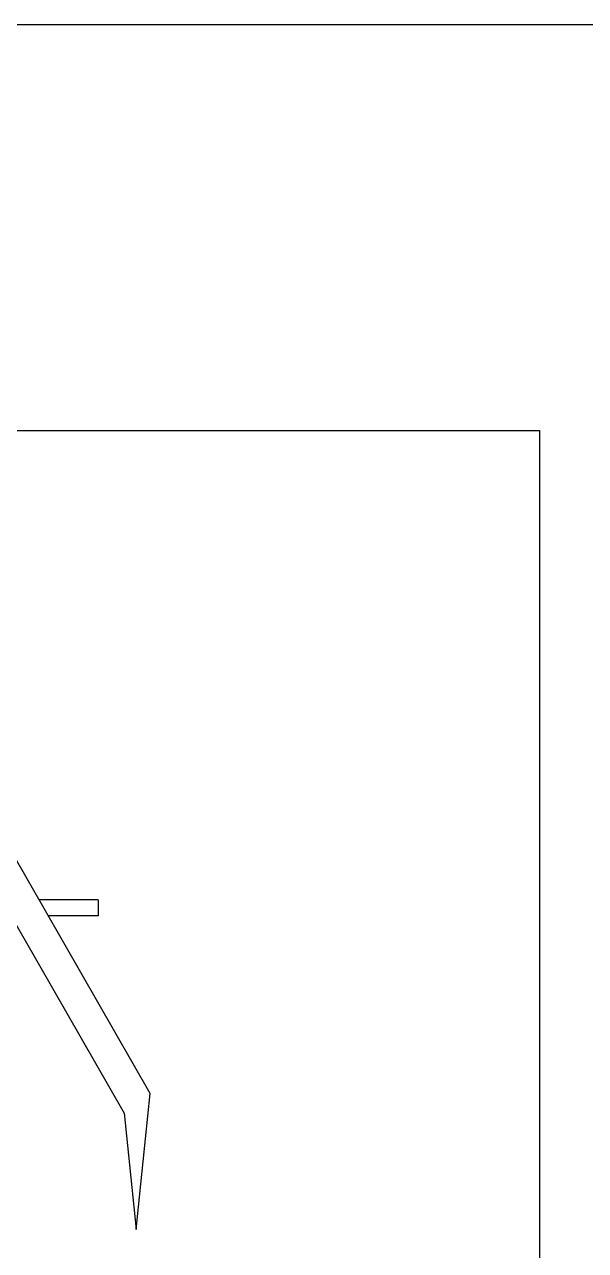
# Model space of a CAD drawing. Header units: millimetres. Extents: x -21221 to 1625077, y -149981 to 356550.
# Drawn here: x 269968 to 271075, y 200058 to 202478 of the extents above; entities that cross this region are included whole.
import ezdxf

# ---------------------------------------------------------------- set-up
doc = ezdxf.new("R2010")
doc.units = ezdxf.units.MM
doc.header["$LTSCALE"] = 1000
doc.header["$MEASUREMENT"] = 0
doc.layers.add('70-FRAM-DETAIL-0-45', color=70, linetype='CONTINUOUS')
doc.layers.add('Icons', color=7, linetype='CONTINUOUS')

msp = doc.modelspace()

# ---------------------------------------------------------------- linework, layer by layer
at = {"layer": '70-FRAM-DETAIL-0-45'}
msp.add_line((266361.6, 202478.4), (292119.7, 202478.4), dxfattribs=at)
msp.add_lwpolyline([(270984.5, 198354.9), (266361.6, 198354.9), (266361.6, 201677), (270984.5, 201677)], close=True, dxfattribs=at)
at = {"layer": 'Icons', "color": 4}
for p, q in [((270113.2, 200750.5), (269996.5, 200750.5)), ((270113.2, 200750.5), (269996.5, 200750.5)), ((270113.2, 200750.5), (270113.2, 200718.6)), ((270113.2, 200750.5), (270113.2, 200718.6)), ((270113.2, 200718.6), (270014.8, 200718.6)), ((270113.2, 200718.6), (270014.8, 200718.6))]:
    msp.add_line(p, q, dxfattribs=at)
msp.add_lwpolyline([(269737.2, 201074.2), (270164.7, 200329.3), (270188.4, 200099.1), (270216, 200368), (269804.7, 201084.7)], dxfattribs=at)
msp.add_lwpolyline([(269737.2, 201074.2), (270164.7, 200329.3), (270188.4, 200099.1), (270216, 200368), (269804.7, 201084.7)], dxfattribs=at)

doc.saveas('drawing.dxf')
